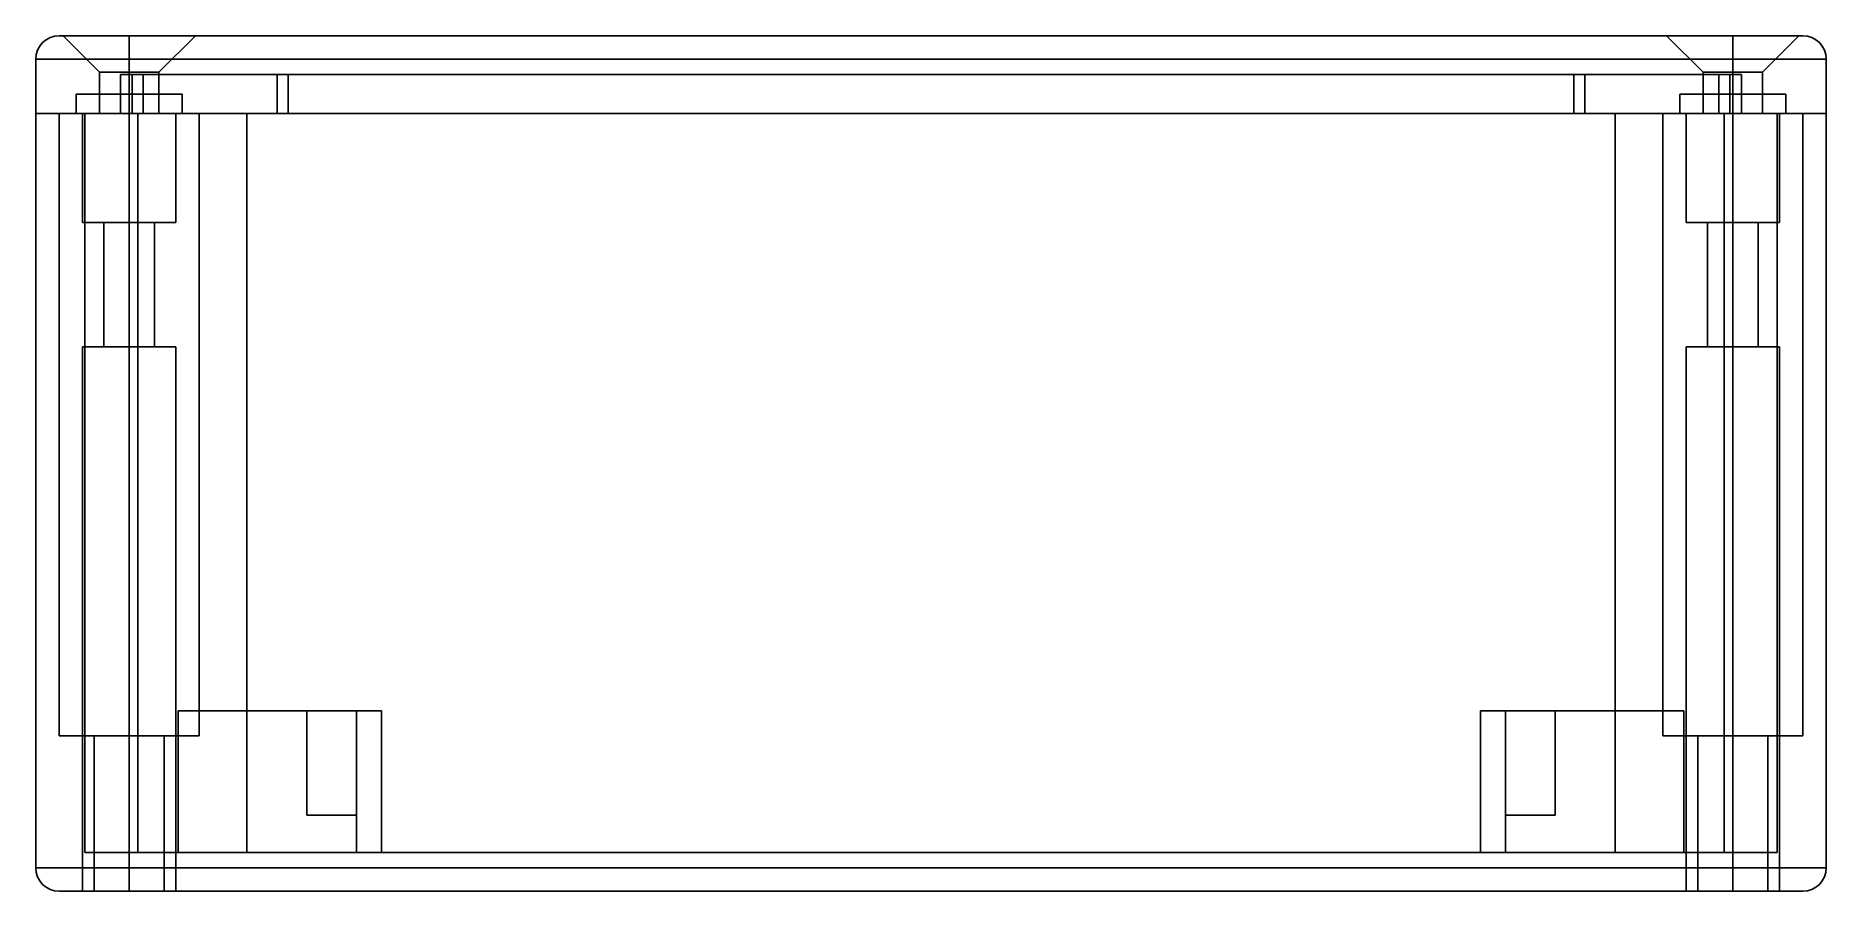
# Model space of a CAD drawing. Header units: millimetres. Extents: x -58 to 58, y -50 to 5.
import ezdxf

# ---------------------------------------------------------------- set-up
doc = ezdxf.new("R2010")
doc.units = ezdxf.units.MM
doc.layers.add('MAIN-1', color=7, linetype='Continuous')
doc.layers.add('MAIN-2', color=7, linetype='Continuous')

msp = doc.modelspace()

# ---------------------------------------------------------------- linework, layer by layer
at = {"layer": 'MAIN-1'}
for p, q in [((-56, 5), (-51.5, 5)), ((51.5, 5), (-51.5, 5)), ((-51.5, 5), (-51.5, 3.5)), ((51.5, 5), (56, 5)), ((51.5, 5), (51.5, 3.5)), ((-57.5, 3.5), (-57.5, 0)), ((-57.5, 3.5), (-51.5, 3.5)), ((51.5, 3.5), (-51.5, 3.5)), ((-51.5, 3.5), (-51.5, 0)), ((51.5, 3.5), (51.5, 0)), ((51.5, 3.5), (57.5, 3.5)), ((57.5, 3.5), (57.5, 0)), ((-51.5, 0), (-57.5, 0)), ((-57.5, 0), (-57.5, -48.5)), ((-57.5, 0), (-51.5, 0)), ((51.5, 0), (-51.5, 0)), ((51.5, 0), (-51.5, 0)), ((-51.5, 0), (-51.5, -48.5)), ((57.5, 0), (51.5, 0)), ((51.5, 0), (57.5, 0)), ((51.5, 0), (51.5, -48.5)), ((57.5, 0), (57.5, -48.5)), ((-57.5, -48.5), (-51.5, -48.5)), ((51.5, -48.5), (-51.5, -48.5)), ((-51.5, -48.5), (-51.5, -50)), ((51.5, -48.5), (57.5, -48.5)), ((51.5, -48.5), (51.5, -50)), ((-51.5, -50), (-56, -50)), ((51.5, -50), (-51.5, -50)), ((56, -50), (51.5, -50))]:
    msp.add_line(p, q, dxfattribs=at)
for centre, start, end in [((-56, 3.5), 90, 180), ((56, 3.5), 0, 90), ((-56, -48.5), 180, 270), ((56, -48.5), 270, 0)]:
    msp.add_arc(centre, 1.5, start, end, dxfattribs=at)
at = {"layer": 'MAIN-2'}
for p, q in [((-56, 5), (-56, 5)), ((-53.4, 2.65), (-55.75, 5)), ((-53.4, 2.65), (-55.75, 5)), ((-51.5, 5), (-51.5, 3.5)), ((-47.25, 5), (-49.6, 2.65)), ((-47.25, 5), (-49.6, 2.65)), ((49.6, 2.65), (47.25, 5)), ((49.6, 2.65), (47.25, 5)), ((51.5, 5), (51.5, 3.5)), ((55.75, 5), (53.4, 2.65)), ((55.75, 5), (53.4, 2.65)), ((56, 5), (56, 5)), ((-51.5, 3.5), (-57.5, 3.5)), ((-57.5, 3.5), (-57.5, 3.5)), ((-51.5, 3.5), (-51.5, 0)), ((51.5, 3.5), (-51.5, 3.5)), ((51.5, 3.5), (51.5, 0)), ((57.5, 3.5), (51.5, 3.5)), ((57.5, 3.5), (57.5, 3.5)), ((-49.6, 2.65), (-53.4, 2.65)), ((-53.4, 0), (-53.4, 2.65)), ((-49.6, 2.65), (-53.4, 2.65)), ((-53.4, 0), (-53.4, 2.65)), ((-49.6, 2.65), (-53.4, 2.65)), ((-49.6, 2.65), (-53.4, 2.65)), ((-52.05, 2.5), (-52.05, 0)), ((-52.05, 2.5), (-52.05, 2.5)), ((-52.05, 2.5), (-50.6, 2.5)), ((-51.3, 2.5), (-51.3, 0)), ((-50.6, 2.5), (-50.6, 0)), ((-50.6, 2.5), (-41.3, 2.5)), ((-49.6, 2.65), (-49.6, 0)), ((-49.6, 2.65), (-49.6, 0)), ((-42, 2.5), (-42, 0)), ((-42, 2.5), (-42, 2.5)), ((-41.3, 2.5), (-41.3, 0)), ((-41.3, 2.5), (-41.3, 2.5)), ((42, 2.5), (-41.3, 2.5)), ((41.3, 2.5), (41.3, 0)), ((41.3, 2.5), (41.3, 2.5)), ((42, 2.5), (42, 0)), ((42, 2.5), (42, 2.5)), ((42, 2.5), (51.3, 2.5)), ((53.4, 2.65), (49.6, 2.65)), ((49.6, 0), (49.6, 2.65)), ((53.4, 2.65), (49.6, 2.65)), ((49.6, 0), (49.6, 2.65)), ((53.4, 2.65), (49.6, 2.65)), ((53.4, 2.65), (49.6, 2.65)), ((50.6, 2.5), (50.6, 0)), ((51.3, 2.5), (51.3, 0)), ((51.3, 2.5), (52.05, 2.5)), ((52.05, 2.5), (52.05, 0)), ((52.05, 2.5), (52.05, 2.5)), ((53.4, 2.65), (53.4, 0)), ((53.4, 2.65), (53.4, 0)), ((-54.9, 1.25), (-54.9, 0)), ((-54.9, 1.25), (-48.1, 1.25)), ((-48.1, 0), (-48.1, 1.25)), ((48.1, 1.25), (48.1, 0)), ((48.1, 1.25), (54.9, 1.25)), ((54.9, 0), (54.9, 1.25)), ((-57.5, 0), (-57.5, 0)), ((-57.5, 0), (-57.5, 0)), ((-56, -40), (-56, 0)), ((-54.5, -7), (-54.5, 0)), ((-54.5, -7), (-54.5, 0)), ((-54.35, -47.5), (-54.35, 0)), ((-54.35, 0), (-54.35, 0)), ((-52.05, 0), (-52.05, 0)), ((-51.5, 0), (-51.5, -48.5)), ((-50.95, -47.5), (-50.95, 0)), ((-50.95, -47.5), (-50.95, 0)), ((-48.5, 0), (-48.5, -7)), ((-48.5, 0), (-48.5, -7)), ((-47, 0), (-47, -40)), ((-43.95, -38.4), (-43.95, 0)), ((-43.95, 0), (-43.95, 0)), ((-43.95, 0), (-43.95, 0)), ((-42, 0), (-42, 0)), ((-41.3, 0), (-41.3, 0)), ((41.3, 0), (41.3, 0)), ((42, 0), (42, 0)), ((43.95, 0), (43.95, 0)), ((43.95, -38.4), (43.95, 0)), ((43.95, 0), (43.95, 0)), ((47, -40), (47, 0)), ((48.5, -7), (48.5, 0)), ((48.5, -7), (48.5, 0)), ((50.95, -47.5), (50.95, 0)), ((50.95, -47.5), (50.95, 0)), ((51.5, 0), (51.5, -48.5)), ((52.05, 0), (52.05, 0)), ((54.35, -47.5), (54.35, 0)), ((54.35, 0), (54.35, 0)), ((54.5, 0), (54.5, -7)), ((54.5, 0), (54.5, -7)), ((56, 0), (56, -40)), ((57.5, 0), (57.5, 0)), ((57.5, 0), (57.5, 0)), ((-54.5, -7), (-48.5, -7)), ((-53.12, -15), (-53.12, -7)), ((-53.12, -15), (-53.12, -7)), ((-49.88, -7), (-49.88, -15)), ((-49.88, -7), (-49.88, -15)), ((48.5, -7), (54.5, -7)), ((49.88, -15), (49.88, -7)), ((49.88, -15), (49.88, -7)), ((53.12, -7), (53.12, -15)), ((53.12, -7), (53.12, -15)), ((-54.5, -50), (-54.5, -15)), ((-54.5, -50), (-54.5, -15)), ((-54.5, -15), (-48.5, -15)), ((-48.5, -15), (-48.5, -50)), ((-48.5, -15), (-48.5, -50)), ((48.5, -50), (48.5, -15)), ((48.5, -50), (48.5, -15)), ((48.5, -15), (54.5, -15)), ((54.5, -15), (54.5, -50)), ((54.5, -15), (54.5, -50)), ((-48.35, -38.4), (-43.95, -38.4)), ((-48.35, -47.5), (-48.35, -38.4)), ((-43.95, -38.4), (-43.95, -38.4)), ((-35.3, -38.4), (-43.95, -38.4)), ((-43.95, -38.4), (-43.95, -47.5)), ((-43.95, -38.4), (-43.95, -38.4)), ((-40.1, -45.12), (-40.1, -38.4)), ((-40.1, -45.12), (-40.1, -38.4)), ((-36.9, -38.4), (-36.9, -45.12)), ((-36.9, -38.4), (-36.9, -45.12)), ((-36.9, -38.4), (-36.9, -47.5)), ((-36.9, -38.4), (-36.9, -47.5)), ((-35.3, -38.4), (-35.3, -38.4)), ((-35.3, -47.5), (-35.3, -38.4)), ((-35.3, -38.4), (-35.3, -38.4)), ((35.3, -38.4), (35.3, -38.4)), ((35.3, -38.4), (35.3, -38.4)), ((43.95, -38.4), (35.3, -38.4)), ((35.3, -38.4), (35.3, -47.5)), ((36.9, -45.12), (36.9, -38.4)), ((36.9, -45.12), (36.9, -38.4)), ((36.9, -38.4), (36.9, -47.5)), ((36.9, -38.4), (36.9, -47.5)), ((40.1, -38.4), (40.1, -45.12)), ((40.1, -38.4), (40.1, -45.12)), ((43.95, -38.4), (43.95, -38.4)), ((43.95, -47.5), (43.95, -38.4)), ((43.95, -38.4), (43.95, -38.4)), ((48.35, -38.4), (43.95, -38.4)), ((48.35, -47.5), (48.35, -38.4)), ((-56, -40), (-47, -40)), ((-53.75, -50), (-53.75, -40)), ((-49.25, -40), (-49.25, -50)), ((56, -40), (47, -40)), ((49.25, -50), (49.25, -40)), ((53.75, -40), (53.75, -50)), ((-36.9, -45.12), (-40.1, -45.12)), ((40.1, -45.12), (36.9, -45.12)), ((-54.35, -47.5), (-54.35, -47.5)), ((-50.95, -47.5), (-54.35, -47.5)), ((-43.95, -47.5), (-50.95, -47.5)), ((-43.95, -47.5), (-36.9, -47.5)), ((-43.95, -47.5), (-43.95, -47.5)), ((-36.9, -47.5), (-35.3, -47.5)), ((-35.3, -47.5), (-35.3, -47.5)), ((-35.3, -47.5), (35.3, -47.5)), ((-35.3, -47.5), (-35.3, -47.5)), ((35.3, -47.5), (35.3, -47.5)), ((35.3, -47.5), (36.9, -47.5)), ((35.3, -47.5), (35.3, -47.5)), ((36.9, -47.5), (48.35, -47.5)), ((43.95, -47.5), (43.95, -47.5)), ((50.95, -47.5), (48.35, -47.5)), ((54.35, -47.5), (50.95, -47.5)), ((54.35, -47.5), (54.35, -47.5)), ((-57.5, -48.5), (-57.5, -48.5)), ((-51.5, -48.5), (-57.5, -48.5)), ((-51.5, -48.5), (-51.5, -50)), ((51.5, -48.5), (-51.5, -48.5)), ((57.5, -48.5), (51.5, -48.5)), ((51.5, -48.5), (51.5, -50)), ((57.5, -48.5), (57.5, -48.5)), ((-56, -50), (-56, -50)), ((56, -50), (56, -50))]:
    msp.add_line(p, q, dxfattribs=at)

doc.saveas('drawing.dxf')
